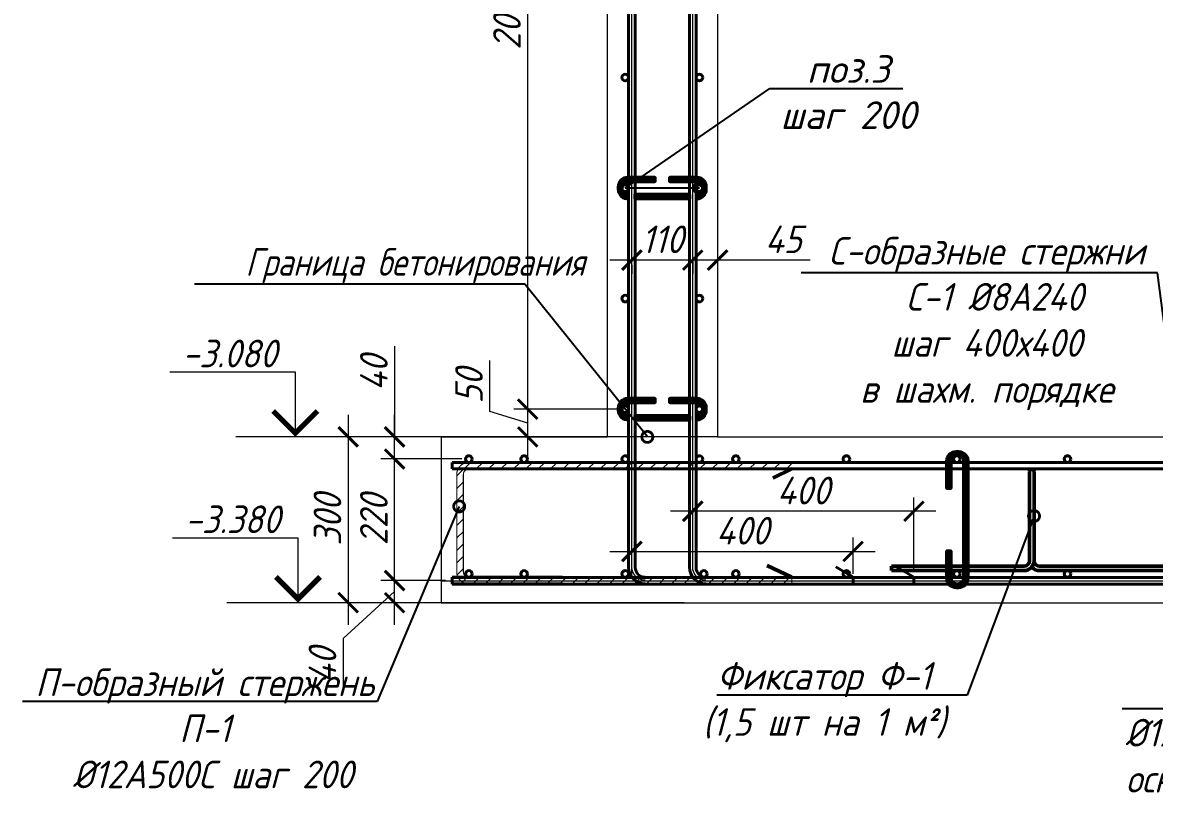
# Model space of a CAD drawing. Header units: millimetres. Extents: x 504091 to 2165846, y 135022 to 442887.
# Drawn here: x 1536185 to 1538232, y 249267 to 250676 of the extents above; entities that cross this region are included whole.
import ezdxf
from ezdxf import colors
from ezdxf.entities.mleader import LeaderData, LeaderLine
from ezdxf.math import Vec2, Vec3

# ---------------------------------------------------------------- set-up
doc = ezdxf.new("R2010")
doc.units = ezdxf.units.MM
doc.layers.get('Defpoints').update_dxf_attribs({"color": 255})
doc.layers.add('!Defpoints', color=255, linetype='Continuous', lineweight=5, plot=False)
for name, color, linetype, lineweight in [('Арматура 12', 26, 'Continuous', 50), ('К_Арматура 8', 134, 'Continuous', 50), ('КР_Арматура 12', 174, 'Continuous', 40), ('Монолит тонкий', 204, 'Continuous', 9), ('Размер', 7, 'Continuous', 13), ('размеры', 7, 'Continuous', 9), ('Размеры КР', 164, 'Continuous', 9)]:
    doc.layers.add(name, color=color, linetype=linetype, lineweight=lineweight)
doc.layers.add('Контур', color=7, linetype='Continuous')
doc.styles.add('GOST 2.304_new', font='isocpeur.ttf', dxfattribs={"width": 0.9, "oblique": 15})
doc.dimstyles.new('SPDS 1_20', dxfattribs={"dimscale": 20, "dimtxt": 2.5, "dimasz": 1.77, "dimexe": 1.25, "dimexo": 0.625, "dimtad": 1, "dimdec": 0, "dimrnd": 0.001, "dimtxsty": 'GOST 2.304_new', "dimblk": 'ARCHTICK', "dimcen": 2.5, "dimdle": 2, "dimclrt": 256, "dimadec": 0, "dimazin": 2, "dimtfac": 0.75, "dimtdec": 0, "dimtmove": 1, "dimatfit": 3, "dimfxl": 0, "dimtolj": 1, "dimlwd": 9, "dimlwe": 9, "dimarcsym": 0})

# ---------------------------------------------------------------- blocks, each defined once
blk = doc.blocks.new('_DotSmall')
at = {"color": 0, "linetype": 'ByBlock', "lineweight": 35, "const_width": 0.5}
blk.add_lwpolyline([(-0.0625, 0, 1), (0.0625, 0, 1)], format="xyb", close=True, dxfattribs=at)
blk = doc.blocks.new('A$C087e266e')
at = {"layer": 'К_Арматура 8', "ltscale": 40}
for p, q in [((-29.1, 68.4), (-29.1, -93.2)), ((-21.1, 68.4), (-21.1, -93.2)), ((-279.1, -103.2), (-39.1, -103.2)), ((-279.1, -103.2), (-279.1, -111.2)), ((-279.1, -111.2), (-39.1, -111.2)), ((228.9, -103.2), (-11.1, -103.2)), ((228.9, -111.2), (-11.1, -111.2)), ((228.9, -103.2), (228.9, -111.2))]:
    blk.add_line(p, q, dxfattribs=at)
for centre, radius, start, end in [((-25.1, 68.4), 4, 0, 180), ((-39.1, -93.2), 10, 270, 0), ((-11.1, -93.2), 18, 180, 270), ((-11.1, -93.2), 10, 180, 270), ((-39.1, -93.2), 18, 270, 321.0576)]:
    blk.add_arc(centre, radius, start, end, dxfattribs=at)
blk = doc.blocks.new('_ArchTick')
at = {"color": 0, "linetype": 'ByBlock', "const_width": 0.15}
blk.add_lwpolyline([(-0.5, -0.5), (0.5, 0.5)], dxfattribs=at)
blk = doc.blocks.new('*D4995')
at = {"layer": 'Defpoints', "color": 0, "lineweight": 20, "transparency": 16777216}
for p in [(1537397.3, 250256.9), (1537397.3, 250246.7), (1537442.3, 250256.9)]:
    blk.add_point(p, dxfattribs=at)
at = {"layer": 'Размеры КР', "color": 0, "lineweight": 9, "transparency": 16777216}
for p, q in [((1537482.3, 250246.7), (1537357.3, 250246.7)), ((1537397.3, 250244.4), (1537397.3, 250221.7)), ((1537609.7, 250246.7), (1537442.3, 250246.7)), ((1537442.3, 250244.4), (1537442.3, 250221.7))]:
    blk.add_line(p, q, dxfattribs=at)
at = {"layer": 'Размеры КР', "color": 0, "lineweight": 9, "transparency": 16777216, "xscale": 35.4, "yscale": 35.4, "zscale": 35.4, "rotation": 180}
blk.add_blockref('_ArchTick', (1537397.3, 250246.7), dxfattribs=at)
at = {"layer": 'Размеры КР', "color": 0, "lineweight": 9, "transparency": 16777216, "xscale": 35.4, "yscale": 35.4, "zscale": 35.4}
blk.add_blockref('_ArchTick', (1537442.3, 250246.7), dxfattribs=at)
at = {"layer": 'Размеры КР', "lineweight": 20, "transparency": 16777216, "insert": (1537561.2, 250284.2), "char_height": 50, "attachment_point": 5, "style": 'GOST 2.304_new'}
blk.add_mtext('\\A1;45', dxfattribs=at)
blk = doc.blocks.new('*D4996')
at = {"layer": 'Defpoints', "color": 0, "lineweight": 20, "transparency": 16777216}
for p in [(1537287.3, 250250.5), (1537287.3, 250246.7), (1537397.3, 250256.9)]:
    blk.add_point(p, dxfattribs=at)
at = {"layer": 'Размеры КР', "color": 0, "lineweight": 9, "transparency": 16777216}
for p, q in [((1537437.3, 250246.7), (1537247.3, 250246.7)), ((1537397.3, 250244.4), (1537397.3, 250221.7)), ((1537287.3, 250238), (1537287.3, 250221.7))]:
    blk.add_line(p, q, dxfattribs=at)
at = {"layer": 'Размеры КР', "color": 0, "lineweight": 9, "transparency": 16777216, "xscale": 35.4, "yscale": 35.4, "zscale": 35.4, "rotation": 180}
blk.add_blockref('_ArchTick', (1537287.3, 250246.7), dxfattribs=at)
at = {"layer": 'Размеры КР', "color": 0, "lineweight": 9, "transparency": 16777216, "xscale": 35.4, "yscale": 35.4, "zscale": 35.4}
blk.add_blockref('_ArchTick', (1537397.3, 250246.7), dxfattribs=at)
at = {"layer": 'Размеры КР', "lineweight": 20, "transparency": 16777216, "insert": (1537342.3, 250284.2), "char_height": 50, "attachment_point": 5, "style": 'GOST 2.304_new'}
blk.add_mtext('\\A1;110', dxfattribs=at)
blk = doc.blocks.new('*D4997')
at = {"layer": 'Defpoints', "color": 0, "lineweight": 20, "transparency": 16777216}
for p in [(1537098.7, 249976.9), (1537281.3, 249976.9), (1537236.3, 249926.7)]:
    blk.add_point(p, dxfattribs=at)
at = {"layer": 'Размеры КР', "color": 0, "lineweight": 9, "transparency": 16777216}
for p, q in [((1537030, 249972.4), (1537030, 250064.8)), ((1537098.7, 249886.7), (1537098.7, 250016.9)), ((1537268.8, 249976.9), (1537073.7, 249976.9)), ((1537098.7, 249951.8), (1537030, 249972.4)), ((1537223.8, 249926.7), (1537073.7, 249926.7))]:
    blk.add_line(p, q, dxfattribs=at)
at = {"layer": 'Размеры КР', "color": 0, "lineweight": 9, "transparency": 16777216, "xscale": 35.4, "yscale": 35.4, "zscale": 35.4}
for p, rotation in [((1537098.7, 249976.9), 90), ((1537098.7, 249926.7), 270)]:
    blk.add_blockref('_ArchTick', p, dxfattribs=dict(at, rotation=rotation))
at = {"layer": 'Размеры КР', "lineweight": 20, "transparency": 16777216, "insert": (1536992.5, 250018.6), "char_height": 50, "attachment_point": 5, "rotation": 90, "style": 'GOST 2.304_new'}
blk.add_mtext('\\A1;50', dxfattribs=at)
blk = doc.blocks.new('*D4998')
at = {"layer": 'Defpoints', "color": 0, "lineweight": 20, "transparency": 16777216}
for p in [(1537098.7, 251576.7), (1537275.3, 251576.7), (1537281.3, 249976.9)]:
    blk.add_point(p, dxfattribs=at)
at = {"layer": 'Размеры КР', "color": 0, "lineweight": 9, "transparency": 16777216}
for p, q in [((1537098.7, 249936.9), (1537098.7, 251616.7)), ((1537262.8, 251576.7), (1537073.7, 251576.7)), ((1537268.8, 249976.9), (1537073.7, 249976.9))]:
    blk.add_line(p, q, dxfattribs=at)
at = {"layer": 'Размеры КР', "color": 0, "lineweight": 9, "transparency": 16777216, "xscale": 35.4, "yscale": 35.4, "zscale": 35.4}
for p, rotation in [((1537098.7, 251576.7), 90), ((1537098.7, 249976.9), 270)]:
    blk.add_blockref('_ArchTick', p, dxfattribs=dict(at, rotation=rotation))
at = {"layer": 'Размеры КР', "lineweight": 20, "transparency": 16777216, "insert": (1537061.2, 250776.8), "char_height": 50, "attachment_point": 5, "rotation": 90, "style": 'GOST 2.304_new'}
blk.add_mtext('\\A1;200х8=1600', dxfattribs=at)
blk = doc.blocks.new('*D4993')
at = {"layer": 'Defpoints', "color": 0, "lineweight": 20, "transparency": 16777216}
for p in [(1537397.3, 249792.1), (1537397.3, 249730), (1537797.3, 249672.7)]:
    blk.add_point(p, dxfattribs=at)
at = {"layer": 'Контур', "color": 0, "lineweight": 9, "transparency": 16777216}
for p, q in [((1537397.3, 249742.5), (1537397.3, 249817.1)), ((1537797.3, 249685.2), (1537797.3, 249817.1)), ((1537837.3, 249792.1), (1537357.3, 249792.1))]:
    blk.add_line(p, q, dxfattribs=at)
at = {"layer": 'Контур', "color": 0, "lineweight": 9, "transparency": 16777216, "xscale": 35.4, "yscale": 35.4, "zscale": 35.4, "rotation": 180}
blk.add_blockref('_ArchTick', (1537397.3, 249792.1), dxfattribs=at)
at = {"layer": 'Контур', "color": 0, "lineweight": 9, "transparency": 16777216, "xscale": 35.4, "yscale": 35.4, "zscale": 35.4}
blk.add_blockref('_ArchTick', (1537797.3, 249792.1), dxfattribs=at)
at = {"layer": 'Контур', "lineweight": 20, "transparency": 16777216, "insert": (1537597.3, 249829.6), "char_height": 50, "attachment_point": 5, "style": 'GOST 2.304_new'}
blk.add_mtext('\\A1;400', dxfattribs=at)
blk = doc.blocks.new('*D4994')
at = {"layer": 'Defpoints', "color": 0, "lineweight": 20, "transparency": 16777216}
for p in [(1537287.3, 249713.5), (1537687.3, 249719.4), (1537687.3, 249666.7)]:
    blk.add_point(p, dxfattribs=at)
at = {"layer": 'Контур', "color": 0, "lineweight": 9, "transparency": 16777216}
for p, q in [((1537287.3, 249726), (1537287.3, 249744.4)), ((1537687.3, 249679.2), (1537687.3, 249744.4)), ((1537247.3, 249719.4), (1537727.3, 249719.4))]:
    blk.add_line(p, q, dxfattribs=at)
at = {"layer": 'Контур', "color": 0, "lineweight": 9, "transparency": 16777216, "xscale": 35.4, "yscale": 35.4, "zscale": 35.4, "rotation": 180}
blk.add_blockref('_ArchTick', (1537287.3, 249719.4), dxfattribs=at)
at = {"layer": 'Контур', "color": 0, "lineweight": 9, "transparency": 16777216, "xscale": 35.4, "yscale": 35.4, "zscale": 35.4}
blk.add_blockref('_ArchTick', (1537687.3, 249719.4), dxfattribs=at)
at = {"layer": 'Контур', "lineweight": 20, "transparency": 16777216, "insert": (1537487.3, 249756.9), "char_height": 50, "attachment_point": 5, "style": 'GOST 2.304_new'}
blk.add_mtext('\\A1;400', dxfattribs=at)
blk = doc.blocks.new('*D4999')
at = {"layer": 'Defpoints', "color": 0, "lineweight": 20, "transparency": 16777216}
for p in [(1536857.9, 249666.7), (1536962.3, 249666.7), (1536942.3, 249626.7)]:
    blk.add_point(p, dxfattribs=at)
at = {"layer": 'Размеры КР', "color": 0, "lineweight": 9, "transparency": 16777216}
for p, q in [((1536857.9, 249586.7), (1536857.9, 249706.7)), ((1536949.8, 249666.7), (1536832.9, 249666.7)), ((1536857.9, 249646.7), (1536764.9, 249561.7)), ((1536929.8, 249626.7), (1536832.9, 249626.7)), ((1536764.9, 249561.7), (1536764.9, 249464.8))]:
    blk.add_line(p, q, dxfattribs=at)
at = {"layer": 'Размеры КР', "color": 0, "lineweight": 9, "transparency": 16777216, "xscale": 35.4, "yscale": 35.4, "zscale": 35.4}
for p, rotation in [((1536857.9, 249666.7), 90), ((1536857.9, 249626.7), 270)]:
    blk.add_blockref('_ArchTick', p, dxfattribs=dict(at, rotation=rotation))
at = {"layer": 'Размеры КР', "lineweight": 20, "transparency": 16777216, "insert": (1536727.4, 249513.2), "char_height": 50, "attachment_point": 5, "rotation": 90, "style": 'GOST 2.304_new'}
blk.add_mtext('\\A1;40', dxfattribs=at)
blk = doc.blocks.new('*D5000')
at = {"layer": 'Defpoints', "color": 0, "lineweight": 20, "transparency": 16777216}
for p in [(1536857.9, 249886.7), (1536992.3, 249886.7), (1536962.3, 249666.7)]:
    blk.add_point(p, dxfattribs=at)
at = {"layer": 'Размеры КР', "color": 0, "lineweight": 9, "transparency": 16777216}
for p, q in [((1536857.9, 249626.7), (1536857.9, 249926.7)), ((1536979.8, 249886.7), (1536832.9, 249886.7)), ((1536949.8, 249666.7), (1536832.9, 249666.7))]:
    blk.add_line(p, q, dxfattribs=at)
at = {"layer": 'Размеры КР', "color": 0, "lineweight": 9, "transparency": 16777216, "xscale": 35.4, "yscale": 35.4, "zscale": 35.4}
for p, rotation in [((1536857.9, 249886.7), 90), ((1536857.9, 249666.7), 270)]:
    blk.add_blockref('_ArchTick', p, dxfattribs=dict(at, rotation=rotation))
at = {"layer": 'Размеры КР', "lineweight": 20, "transparency": 16777216, "insert": (1536820.4, 249776.7), "char_height": 50, "attachment_point": 5, "rotation": 90, "style": 'GOST 2.304_new'}
blk.add_mtext('\\A1;220', dxfattribs=at)
blk = doc.blocks.new('*D5001')
at = {"layer": 'Defpoints', "color": 0, "lineweight": 20, "transparency": 16777216}
for p in [(1536857.9, 249926.7), (1536979.1, 249926.7), (1536992.3, 249886.7)]:
    blk.add_point(p, dxfattribs=at)
at = {"layer": 'Размеры КР', "color": 0, "lineweight": 9, "transparency": 16777216}
for p, q in [((1536857.9, 250090.6), (1536857.9, 249926.7)), ((1536857.9, 249846.7), (1536857.9, 249966.7)), ((1536966.6, 249926.7), (1536832.9, 249926.7)), ((1536979.8, 249886.7), (1536832.9, 249886.7))]:
    blk.add_line(p, q, dxfattribs=at)
at = {"layer": 'Размеры КР', "color": 0, "lineweight": 9, "transparency": 16777216, "xscale": 35.4, "yscale": 35.4, "zscale": 35.4}
for p, rotation in [((1536857.9, 249926.7), 90), ((1536857.9, 249886.7), 270)]:
    blk.add_blockref('_ArchTick', p, dxfattribs=dict(at, rotation=rotation))
at = {"layer": 'Размеры КР', "lineweight": 20, "transparency": 16777216, "insert": (1536820.4, 250042.1), "char_height": 50, "attachment_point": 5, "rotation": 90, "style": 'GOST 2.304_new'}
blk.add_mtext('\\A1;40', dxfattribs=at)
blk = doc.blocks.new('*D5002')
at = {"layer": 'Defpoints', "color": 0, "lineweight": 20, "transparency": 16777216}
for p in [(1536789.5, 249926.7), (1536773.9, 249626.7), (1536789.5, 249626.7)]:
    blk.add_point(p, dxfattribs=at)
at = {"layer": 'Размеры КР', "color": 0, "lineweight": 9, "transparency": 16777216}
for p, q in [((1536773.9, 249966.7), (1536773.9, 249586.7)), ((1536777, 249926.7), (1536748.9, 249926.7)), ((1536777, 249626.7), (1536748.9, 249626.7))]:
    blk.add_line(p, q, dxfattribs=at)
at = {"layer": 'Размеры КР', "color": 0, "lineweight": 9, "transparency": 16777216, "xscale": 35.4, "yscale": 35.4, "zscale": 35.4}
for p, rotation in [((1536773.9, 249926.7), 90), ((1536773.9, 249626.7), 270)]:
    blk.add_blockref('_ArchTick', p, dxfattribs=dict(at, rotation=rotation))
at = {"layer": 'Размеры КР', "lineweight": 20, "transparency": 16777216, "insert": (1536736.4, 249776.7), "char_height": 50, "attachment_point": 5, "rotation": 90, "style": 'GOST 2.304_new'}
blk.add_mtext('\\A1;300', dxfattribs=at)

msp = doc.modelspace()

# ---------------------------------------------------------------- hatches: boundary and pattern name
at = {"layer": 'Размер', "lineweight": 13, "transparency": 33554687}
h = msp.add_hatch(dxfattribs=at)
h.set_pattern_fill('ANSI31', color=256, scale=5)
h.set_pattern_definition([(45, (489915.105, 41915.911), (-11.22532015, 11.22532015), [])])
edge = h.paths.add_edge_path()
edge.add_line((1537576.4516, 249880.6603), (1536992.2495, 249880.6603))
edge.add_arc((1536992.2495, 249858.7603), 21.9, 450, 540)
edge.add_line((1536970.3495, 249858.7603), (1536970.3495, 249682.5603))
edge.add_arc((1536992.2495, 249682.5603), 21.9, 540, 630)
edge.add_line((1536992.2495, 249660.6603), (1537576.4516, 249660.6603))
edge.add_line((1537576.4516, 249660.6603), (1537576.4516, 249672.6603))
edge.add_line((1537576.4516, 249672.6603), (1536992.2495, 249672.6603))
edge.add_arc((1536992.2495, 249682.5603), 9.9, 180, 270, ccw=False)
edge.add_line((1536982.3495, 249682.5603), (1536982.3495, 249858.7603))
edge.add_arc((1536992.2495, 249858.7603), 9.9, 90, 180, ccw=False)
edge.add_line((1536992.2495, 249868.6603), (1537576.4516, 249868.6603))
edge.add_line((1537576.4516, 249868.6603), (1537576.4516, 249880.6603))

# ---------------------------------------------------------------- linework, layer by layer
at = {"layer": '!Defpoints', "lineweight": 15, "ltscale": 100}
for p, q in [((1537287.2579, 249671.1274), (1537287.2579, 251856.6706)), ((1536942.2579, 249666.4674), (1544062.6958, 249666.4674))]:
    msp.add_line(p, q, dxfattribs=at)
for points in [[(1537311.2579, 249667.1453, -0.414213562), (1537287.2579, 249691.1453), (1537287.2579, 251856.6706)], [(1537421.2579, 249667.1453, -0.414213562), (1537397.2579, 249691.1453), (1537397.2579, 251856.6706)]]:
    msp.add_lwpolyline(points, format="xyb", dxfattribs=at)
at = {"layer": 'Арматура 12', "lineweight": 53, "ltscale": 20}
for p, q in [((1537576.4516, 249868.6603), (1537541.9312, 249851.8488)), ((1537576.4516, 249672.6603), (1537532.1778, 249693.6873))]:
    msp.add_line(p, q, dxfattribs=at)
for points in [[(1537281.2579, 250364.5464, -0.460305877), (1537269.2579, 250374.9408), (1537269.2579, 250378.7861, -0.414213562), (1537279.7579, 250389.2861), (1537328.6735, 250389.2861), (1537328.6735, 250395.2861), (1537279.7579, 250395.2861, 0.414213562), (1537263.2579, 250378.7861), (1537263.2579, 250374.9408, 0.441038441), (1537281.2579, 250358.492, 0.242110317)], [(1537403.2579, 250358.4408), (1537404.7579, 250358.4408, 0.414213562), (1537421.2579, 250374.9408), (1537421.2579, 250378.7861, 0.414213562), (1537404.7579, 250395.2861), (1537355.828, 250395.2861), (1537355.828, 250389.2861), (1537404.7579, 250389.2861, -0.414213562), (1537415.2579, 250378.7861), (1537415.2579, 250374.9408, -0.414213562), (1537404.7579, 250364.4408), (1537403.2579, 250364.4408)], [(1537281.2579, 249964.5464, -0.460305877), (1537269.2579, 249974.9408), (1537269.2579, 249978.7861, -0.414213562), (1537279.7579, 249989.2861), (1537328.6735, 249989.2861), (1537328.6735, 249995.2861), (1537279.7579, 249995.2861, 0.414213562), (1537263.2579, 249978.7861), (1537263.2579, 249974.9408, 0.441038441), (1537281.2579, 249958.492, 0.242110317)], [(1537403.2579, 249958.4408), (1537404.7579, 249958.4408, 0.414213562), (1537421.2579, 249974.9408), (1537421.2579, 249978.7861, 0.414213562), (1537404.7579, 249995.2861), (1537355.828, 249995.2861), (1537355.828, 249989.2861), (1537404.7579, 249989.2861, -0.414213562), (1537415.2579, 249978.7861), (1537415.2579, 249974.9408, -0.414213562), (1537404.7579, 249964.4408), (1537403.2579, 249964.4408)], [(1537888.3988, 249880.6603, 0.468919726), (1537877.8988, 249893.5642), (1537874.0536, 249893.5642, 0.414213562), (1537863.5536, 249883.0642), (1537863.5536, 249834.1486), (1537857.5536, 249834.1486), (1537857.5536, 249883.0642, -0.414213562), (1537874.0536, 249899.5642), (1537877.8988, 249899.5642, -0.450955437), (1537894.3988, 249880.6603, -0.242110317)], [(1537894.3988, 249672.6603), (1537894.3988, 249670.9042, -0.414213562), (1537877.8988, 249654.4042), (1537874.0536, 249654.4042, -0.414213562), (1537857.5536, 249670.9042), (1537857.5536, 249719.8341), (1537863.5536, 249719.8341), (1537863.5536, 249670.9042, 0.414213562), (1537874.0536, 249660.4042), (1537877.8988, 249660.4042, 0.414213562), (1537888.3988, 249670.9042), (1537888.3988, 249672.6603)]]:
    msp.add_lwpolyline(points, format="xyb", dxfattribs=at)
for points in [[(1537391.2579, 250364.4408), (1537293.2579, 250364.4408), (1537293.2579, 250358.4408), (1537391.2579, 250358.4408)], [(1537391.2579, 249964.4408), (1537293.2579, 249964.4408), (1537293.2579, 249958.4408), (1537391.2579, 249958.4408)], [(1537888.3988, 249672.6603), (1537888.3988, 249880.6603), (1537894.3988, 249880.6603), (1537894.3988, 249672.6603)]]:
    msp.add_lwpolyline(points, close=True, dxfattribs=at)
msp.add_lwpolyline([(1537576.4516, 249880.6603, 2, 2, 0), (1536992.2495, 249880.6603, 2, 2, 0.414213562), (1536970.3495, 249858.7603, 2, 2, 0), (1536970.3495, 249682.5603, 2, 2, 0.414213562), (1536992.2495, 249660.6603, 2, 2, 0), (1537576.4516, 249660.6603, 2, 2, 0), (1537576.4516, 249672.6603, 2, 2, 0), (1536992.2495, 249672.6603, 2, 2, -0.414213562), (1536982.3495, 249682.5603, 2, 2, 0), (1536982.3495, 249858.7603, 2, 2, -0.414213562), (1536992.2495, 249868.6603, 2, 2, 0), (1537576.4516, 249868.6603, 0, 0, 0)], format="xyseb", close=True, dxfattribs=at)
at = {"layer": 'КР_Арматура 12', "ltscale": 12}
for p, q in [((1536962.2579, 249880.6603), (1544062.6958, 249880.6603)), ((1536962.2579, 249880.6603), (1536962.2579, 249868.6603)), ((1544062.6958, 249880.6603), (1536962.2579, 249880.6603)), ((1536962.2579, 249868.6603), (1536962.2579, 249880.6603)), ((1536962.2579, 249868.6603), (1544062.6958, 249868.6603)), ((1544062.6958, 249868.6603), (1536962.2579, 249868.6603)), ((1537687.2579, 249672.6603), (1537655.9767, 249691.7929)), ((1537797.2579, 249672.6603), (1537765.9767, 249691.7929)), ((1536962.2579, 249672.6603), (1536962.2579, 249660.6603)), ((1537161.4195, 249672.6603), (1536962.2579, 249672.6603)), ((1536962.2579, 249660.6603), (1536962.2579, 249672.6603)), ((1536962.2579, 249672.4674), (1540321.6576, 249672.4674)), ((1536962.2579, 249660.4674), (1536962.2579, 249672.4674)), ((1537797.2579, 249672.6603), (1537797.2579, 249660.6603)), ((1537161.4195, 249660.6603), (1536962.2579, 249660.6603)), ((1544062.6958, 249660.4674), (1536962.2579, 249660.4674))]:
    msp.add_line(p, q, dxfattribs=at)
for points in [[(1537311.2579, 249660.6603, -0.40291951), (1537281.2579, 249691.1453), (1537281.2579, 251856.6706)], [(1537293.2579, 251856.6706), (1537293.2579, 249690.6603, 0.414213562), (1537311.2579, 249672.6603)], [(1537421.2579, 249660.6603, -0.40291951), (1537391.2579, 249691.1453), (1537391.2579, 251856.6706)], [(1537403.2579, 251856.6706), (1537403.2579, 249690.6603, 0.414213562), (1537421.2579, 249672.6603)]]:
    msp.add_lwpolyline(points, format="xyb", dxfattribs=at)
msp.add_lwpolyline([(1537687.2579, 249672.6603), (1537687.2579, 249660.6603)], dxfattribs=at)
for centre in [(1537275.2579, 250576.8634), (1537409.2579, 250576.8634), (1537275.2579, 250376.8634), (1537409.2579, 250376.8634), (1537275.2579, 250176.8634), (1537409.2579, 250176.8634), (1537275.2579, 249976.8634), (1537409.2579, 249976.8634), (1536992.2579, 249886.6603), (1537092.2579, 249886.6603), (1537275.2957, 249886.6603), (1537409.2579, 249886.6603), (1537475.2579, 249886.6603), (1537675.2579, 249886.6603), (1537875.2579, 249886.6603), (1538075.2579, 249886.6603), (1536992.2579, 249678.6603), (1537092.2579, 249678.6603), (1537275.2957, 249678.6603), (1537417.2672, 249678.6603), (1537475.2579, 249678.6603), (1537675.2579, 249678.6603), (1537875.2579, 249678.6603), (1538075.2579, 249678.6603)]:
    msp.add_circle(centre, 6, dxfattribs=at)
at = {"layer": 'Монолит тонкий', "lineweight": 15, "ltscale": 100}
for p, q in [((1537242.2579, 251876.6706), (1537242.2579, 249926.6706)), ((1537442.2579, 251876.6706), (1537442.2579, 249926.6706)), ((1536942.2579, 249926.6706), (1536942.2579, 249626.6706)), ((1536942.2579, 249926.6706), (1537242.2579, 249926.6706)), ((1537442.2579, 249926.6706), (1537242.2579, 249926.6706)), ((1537442.2579, 249926.6706), (1540302.6576, 249926.6706)), ((1536942.2579, 249626.6706), (1544082.6958, 249626.6706))]:
    msp.add_line(p, q, dxfattribs=at)
at = {"layer": 'размеры', "ltscale": 50}
for points in [[(1536678.3385, 249926.6706), (1536678.3385, 250043.592), (1536451.4899, 250043.592)], [(1536683.1772, 249626.6706), (1536683.1772, 249743.592), (1536456.3285, 249743.592)]]:
    msp.add_lwpolyline(points, dxfattribs=at)
at = {"layer": 'размеры', "ltscale": 50, "const_width": 9.6}
for points in [[(1536718.3385, 249973.4588), (1536678.3385, 249933.4588), (1536638.3385, 249973.4588)], [(1536723.1772, 249673.4588), (1536683.1772, 249633.4588), (1536643.1772, 249673.4588)]]:
    msp.add_lwpolyline(points, dxfattribs=at)
at = {"layer": 'Размеры КР', "lineweight": 20}
for p, q in [((1537398.2535, 249926.6706), (1536570.9592, 249926.6706)), ((1537381.8597, 249626.6706), (1536554.5654, 249626.6706))]:
    msp.add_line(p, q, dxfattribs=at)

# ---------------------------------------------------------------- block references
at = {"layer": 'Размеры КР', "lineweight": 20, "xscale": -1}
msp.add_blockref('A$C087e266e', (1537985.6215, 249795.8705), dxfattribs=at)

# ---------------------------------------------------------------- texts
at = {"layer": 'размеры', "ltscale": 50, "style": 'GOST 2.304_new', "oblique": 15, "width": 0.9}
for s, p in [('-3.080', (1536473.7715, 250052.5813)), ('-3.380', (1536478.6102, 249752.5813))]:
    msp.add_text(s, height=50, dxfattribs=at).set_placement(p)

# ---------------------------------------------------------------- dimensions: what is measured, and where the dimension line sits
at = {"layer": 'Контур', "lineweight": 20}
dim = msp.add_linear_dim(base=(1537397.2579, 249792.0612), p1=(1537797.2579, 249672.6603), p2=(1537397.2579, 249729.9698), dimstyle='SPDS 1_20', dxfattribs=at)
dim.commit()
dim.dimension.update_dxf_attribs({"geometry": '*D4993', "text_midpoint": (1537597.2579, 249792.0612), "dimtype": 160})
dim = msp.add_linear_dim(base=(1537687.2579, 249719.4031), p1=(1537287.2579, 249713.5105), p2=(1537687.2579, 249666.6603), dimstyle='SPDS 1_20', dxfattribs=at)
dim.commit()
dim.dimension.update_dxf_attribs({"geometry": '*D4994', "text_midpoint": (1537487.2579, 249756.9031)})
at = {"layer": 'Размеры КР', "lineweight": 20}
dim = msp.add_linear_dim(base=(1537098.709, 251576.6706), p1=(1537281.2579, 249976.8635), p2=(1537275.2579, 251576.6706), angle=90, text='200х8=<>', dimstyle='SPDS 1_20', dxfattribs=at)
dim.commit()
dim.dimension.update_dxf_attribs({"geometry": '*D4998', "text_midpoint": (1537061.209, 250776.767)})
for base, p1, p2, angle, picture, middle in [((1537287.2579, 250246.6541), (1537397.2579, 250256.8898), (1537287.2579, 250250.4527), 180, '*D4996', (1537342.2579, 250284.1541)), ((1537098.709, 249976.8635), (1537236.3349, 249926.6706), (1537281.2579, 249976.8635), 90, '*D4997', (1536992.459, 249984.892)), ((1536773.9192, 249626.6706), (1536789.5161, 249926.6706), (1536789.5161, 249626.6706), 90, '*D5002', (1536736.4192, 249776.6706)), ((1536857.8945, 249886.6603), (1536962.2579, 249666.6603), (1536992.2579, 249886.6603), 90, '*D5000', (1536820.3945, 249776.6603))]:
    dim = msp.add_linear_dim(base=base, p1=p1, p2=p2, angle=angle, dimstyle='SPDS 1_20', dxfattribs=at)
    dim.commit()
    dim.dimension.update_dxf_attribs({"geometry": picture, "text_midpoint": middle})
for base, p1, p2, angle, picture, middle in [((1537397.2579, 250246.6541), (1537442.2579, 250256.8898), (1537397.2579, 250256.8898), 180, '*D4995', (1537561.2223, 250193.1606)), ((1536857.8945, 249926.6706), (1536992.2579, 249886.6603), (1536979.0893, 249926.6706), 90, '*D5001', (1536814.3058, 250042.1413)), ((1536857.8945, 249666.6603), (1536942.2579, 249626.6706), (1536962.2579, 249666.6603), 90, '*D4999', (1536764.9301, 249549.197))]:
    dim = msp.add_linear_dim(base=base, p1=p1, p2=p2, angle=angle, dimstyle='SPDS 1_20', dxfattribs=at)
    dim.commit()
    dim.dimension.update_dxf_attribs({"geometry": picture, "text_midpoint": middle, "dimtype": 160})

# ---------------------------------------------------------------- leaders
at = {"layer": 'Размер', "ltscale": 20}
ml = msp.add_multileader_mtext('Standard', dxfattribs=at)
ml.set_content('\\A1;{\\W1;поз.3\\Pшаг 200}', color=256, style='GOST 2.304_new')
ml.set_leader_properties()
ml.set_arrow_properties(name='DOTSMALL')
ml.build(insert=Vec2(0, 0))
ml.multileader.update_dxf_attribs({"text_left_attachment_type": 6, "text_right_attachment_type": 6, "dogleg_length": 4, "arrow_head_size": 40})
ctx = ml.context
ctx.base_point, ctx.char_height, ctx.arrow_head_size, ctx.landing_gap_size, ctx.plane_origin = Vec3(1537544.8157, 250557.3416), 50, 40, 0, Vec3(1491897.1992, 541161.6834)
ctx.left_attachment, ctx.right_attachment, ctx.text_align_type = 6, 6, 1
notes = []
notes.append((ctx, [(1, (1, 1, 0), (1537536.8157, 250557.3416), (1, 0), 8, [(0, [(1537409.2579, 250376.8634), (1537275.2579, 250376.8634)], 0, [])])]))
ctx.mtext.insert, ctx.mtext.rotation, ctx.mtext.width, ctx.mtext.alignment, ctx.mtext.flow_direction = Vec3(1537678.7035, 250617.3416), 6.283185307, 511.854399, 2, 5
ml = msp.add_multileader_mtext('Standard', dxfattribs=at)
ml.set_content('\\A1;С-образные стержни\\P С-1 %%C8А240\\Pшаг 400х400\\Pв шахм. порядке ', color=256, style='GOST 2.304_new')
ml.set_leader_properties()
ml.set_arrow_properties(name='DOTSMALL')
ml.build(insert=Vec2(0, 0))
ml.multileader.update_dxf_attribs({"text_left_attachment_type": 6, "text_right_attachment_type": 6, "arrow_head_size": 40})
ctx = ml.context
ctx.base_point, ctx.char_height, ctx.arrow_head_size, ctx.landing_gap_size, ctx.plane_origin = Vec3(1537628.1816, 250223.5022), 50, 40, 0, Vec3(1541362.5357, 280250.087)
ctx.left_attachment, ctx.right_attachment, ctx.text_align_type = 6, 6, 1
notes.append((ctx, [(1, (1, 1, 0), (1538238.0662, 250223.5022), (-1, 0), 8, [(0, [(1538694.3988, 249810.1426), (1538294.3988, 249793.4375)], 0, [])])]))
ctx.mtext.insert, ctx.mtext.width, ctx.mtext.alignment, ctx.mtext.flow_direction = Vec3(1537929.1239, 250288.5022), 896.133701, 2, 5
ml = msp.add_multileader_mtext('Standard', dxfattribs=at)
ml.set_content('\\A1;{\\W0.8;Граница бетонирования}', color=256, style='GOST 2.304_new')
ml.set_leader_properties()
ml.set_arrow_properties(name='DOTSMALL')
ml.build(insert=Vec2(0, 0))
ml.multileader.update_dxf_attribs({"text_left_attachment_type": 6, "text_right_attachment_type": 6, "arrow_head_size": 40})
ctx = ml.context
ctx.base_point, ctx.char_height, ctx.arrow_head_size, ctx.landing_gap_size, ctx.plane_origin = Vec3(1536704.4078, 250203.3498), 50, 40, 0, Vec3(1558795.7279, 395002.3886)
ctx.left_attachment, ctx.right_attachment, ctx.text_align_type = 6, 6, 1
notes.append((ctx, [(1, (1, 1, 0), (1537093.8052, 250203.3498), (-1, 0), 8, [(0, [(1537315.1567, 249926.6706)], 0, [])])]))
ctx.mtext.insert, ctx.mtext.width, ctx.mtext.alignment, ctx.mtext.flow_direction = Vec3(1536895.1065, 250268.3498), 583.940593, 2, 5
ml = msp.add_multileader_mtext('Standard', dxfattribs=at)
ml.set_content('\\A1;П-образный стержень П-1\\P %%C12А500С шаг 200', color=256, style='GOST 2.304_new')
ml.set_leader_properties()
ml.set_arrow_properties(name='DOTSMALL')
ml.build(insert=Vec2(0, 0))
ml.multileader.update_dxf_attribs({"text_left_attachment_type": 6, "text_right_attachment_type": 6, "arrow_head_size": 40})
ctx = ml.context
ctx.base_point, ctx.char_height, ctx.arrow_head_size, ctx.landing_gap_size, ctx.plane_origin = Vec3(1536211.2965, 249447.6432), 50, 40, 0, Vec3(1534280.6687, 279029.9697)
ctx.left_attachment, ctx.right_attachment, ctx.text_align_type = 6, 6, 1
notes.append((ctx, [(0, (1, 1, 0), (1536826.2838, 249447.6432), (-1, 0), 8, [(0, [(1536974.8033, 249800.8786)], 0, [])])]))
ctx.mtext.insert, ctx.mtext.rotation, ctx.mtext.width, ctx.mtext.alignment, ctx.mtext.flow_direction = Vec3(1536514.7902, 249507.6432), 6.283185307, 627.027399, 2, 5
ml = msp.add_multileader_mtext('Standard', dxfattribs=at)
ml.set_content('\\A1;Фиксатор Ф-1 \\P(1,5 шт на 1 м²)', color=256, style='GOST 2.304_new')
ml.set_leader_properties()
ml.set_arrow_properties(name='DOTSMALL')
ml.build(insert=Vec2(0, 0))
ml.multileader.update_dxf_attribs({"text_left_attachment_type": 6, "text_right_attachment_type": 6, "arrow_head_size": 40})
ctx = ml.context
ctx.base_point, ctx.char_height, ctx.arrow_head_size, ctx.landing_gap_size, ctx.plane_origin = Vec3(1537384.121, 249459.1255), 50, 40, 0, Vec3(1539246.0619, 278521.9916)
ctx.left_attachment, ctx.right_attachment, ctx.text_align_type = 6, 6, 1
notes.append((ctx, [(1, (1, 1, 0), (1537893.839, 249459.1255), (-1, 0), 8, [(1, [(1538014.718, 249783.4472)], 0, [])])]))
ctx.mtext.insert, ctx.mtext.width, ctx.mtext.alignment, ctx.mtext.flow_direction = Vec3(1537634.98, 249519.1255), 543.43425, 2, 5
ml = msp.add_multileader_mtext('Standard', dxfattribs=at)
ml.set_content('\\A1;поз.1\\P%%C12А500С шаг 200\\Pосн. нижн. армир.', color=256, style='GOST 2.304_new')
ml.set_leader_properties()
ml.set_arrow_properties(name='DOTSMALL')
ml.build(insert=Vec2(0, 0))
ml.multileader.update_dxf_attribs({"text_left_attachment_type": 6, "text_right_attachment_type": 6, "arrow_head_size": 40})
ctx = ml.context
ctx.base_point, ctx.char_height, ctx.arrow_head_size, ctx.landing_gap_size, ctx.plane_origin = Vec3(1538145.5784, 249434.7793), 50, 40, 0, Vec3(1537171.9288, 278522.9177)
ctx.left_attachment, ctx.right_attachment, ctx.text_align_type = 6, 6, 1
notes.append((ctx, [(0, (1, 1, 0), (1538729.0657, 249434.7793), (-1, 0), 8, [(1, [(1538875.2579, 249678.6603), (1538612.8332, 249666.7563)], 0, [])])]))
ctx.mtext.insert, ctx.mtext.rotation, ctx.mtext.width, ctx.mtext.alignment, ctx.mtext.flow_direction = Vec3(1538433.322, 249499.7793), 6.283185307, 821.237763, 2, 5
for ctx, leaders in notes:
    for number, flags, end, landing, length, lines in leaders:
        leader = LeaderData()
        leader.index, (leader.has_last_leader_line, leader.has_dogleg_vector, leader.attachment_direction) = number, flags
        leader.last_leader_point, leader.dogleg_vector, leader.dogleg_length = Vec3(end), Vec3(landing), length
        for number, points, colour, breaks in lines:
            line = LeaderLine()
            line.index, line.vertices, line.color, line.breaks = number, Vec3.list(points), colors.encode_raw_color(colour), breaks
            leader.lines.append(line)
        ctx.leaders.append(leader)

doc.saveas('drawing.dxf')
